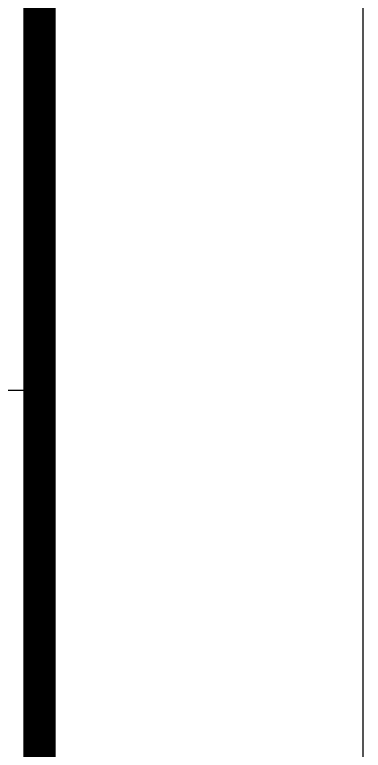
# Model space of a CAD drawing. Extents: x -17471 to 313636, y -71590 to 757901.
# Drawn here: x 270560 to 271636, y 601666 to 603937 of the extents above; entities that cross this region are included whole.
import ezdxf

# ---------------------------------------------------------------- set-up
doc = ezdxf.new("R2010")
doc.units = 0
doc.header["$LTSCALE"] = 1000
doc.header["$MEASUREMENT"] = 0
doc.layers.add('PUB_TITLE', color=4, linetype='Continuous')
doc.layers.add('图框', color=7, linetype='Continuous')

# ---------------------------------------------------------------- blocks, each defined once
blk = doc.blocks.new('结构图签1')
at = {"layer": '图框', "color": 0}
blk.add_line((333761.4, 47457.4), (339770.6, 47457.4), dxfattribs=at)
at = {"layer": '图框', "color": 4, "const_width": 98.6}
blk.add_lwpolyline([(333761.4, 58400), (339770.6, 58400), (339770.6, 1000), (333761.4, 1000)], close=True, dxfattribs=at)
at = {"layer": '图框', "color": 0, "const_width": 50}
blk.add_lwpolyline([(333761.4, 49648.6), (339770.6, 49648.6), (339770.6, 39489.4), (333761.4, 39489.4)], close=True, dxfattribs=at)

msp = doc.modelspace()

# ---------------------------------------------------------------- linework, layer by layer
at = {"layer": 'PUB_TITLE'}
msp.add_lwpolyline([(187535.9, 555320.6), (271635.9, 555320.6), (271635.9, 614720.6), (187535.9, 614720.6)], close=True, dxfattribs=at)
at = {"layer": 'PUB_TITLE', "const_width": 100}
msp.add_lwpolyline([(190035.9, 556320.6), (270635.9, 556320.6), (270635.9, 613720.6), (190035.9, 613720.6)], close=True, dxfattribs=at)

# ---------------------------------------------------------------- block references
msp.add_blockref('结构图签1', (-69134.7, 555320.6))

doc.saveas('drawing.dxf')
